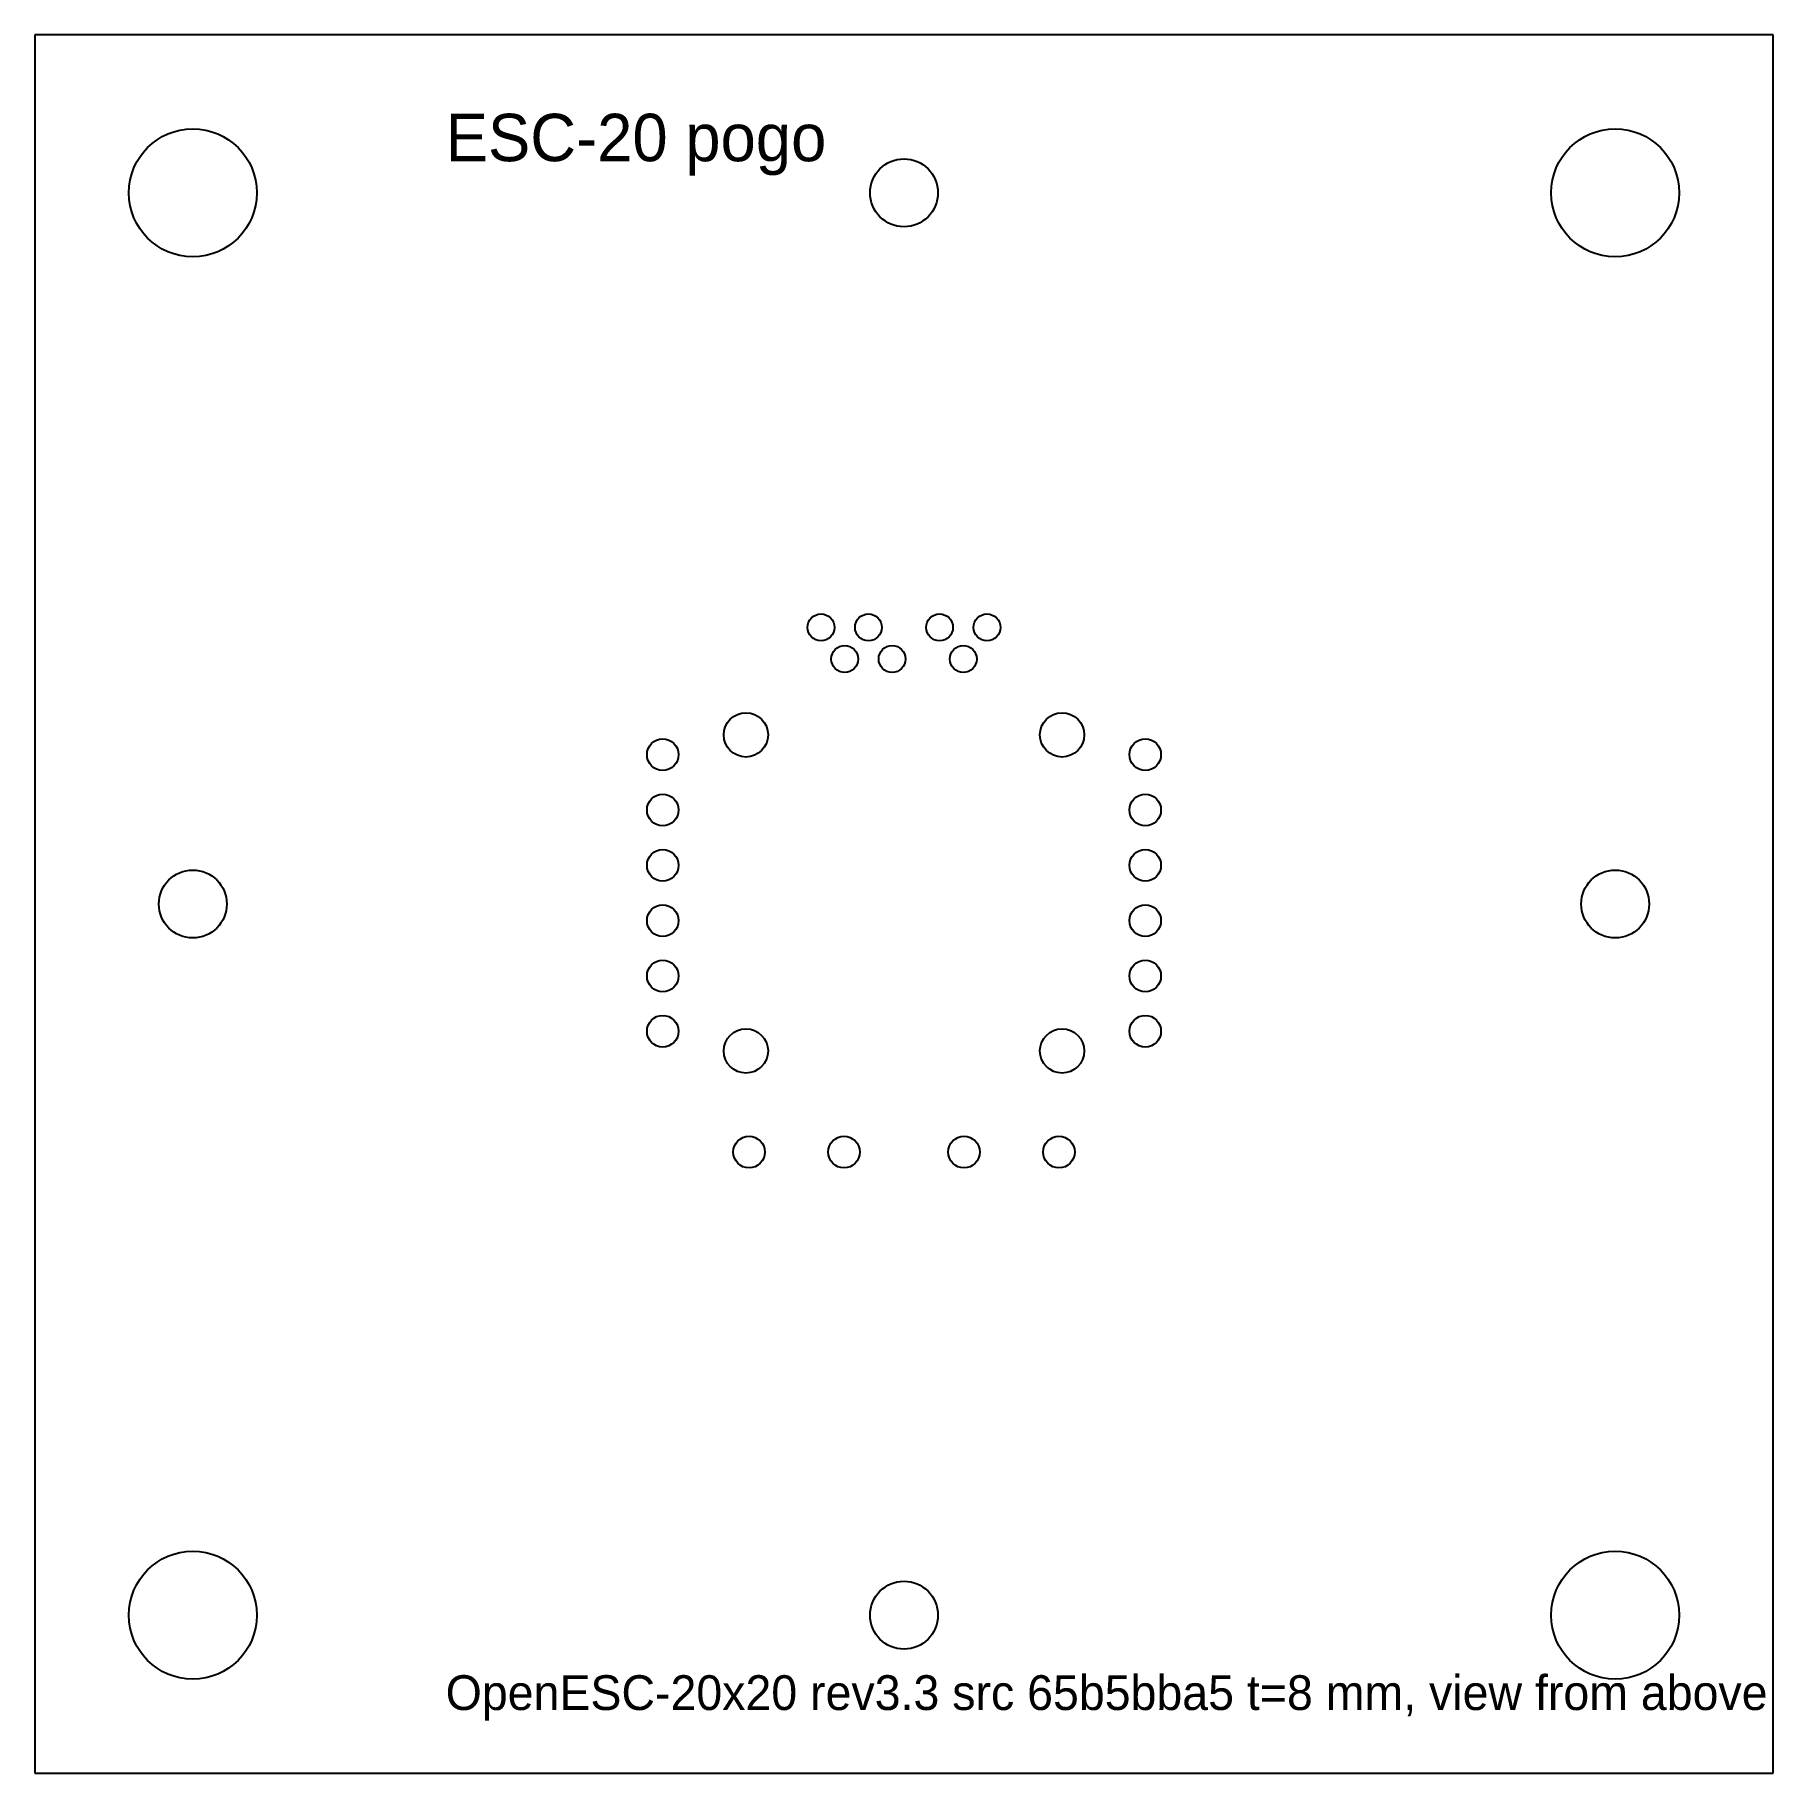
# Model space of a CAD drawing. Header units: millimetres. Extents: x -55 to 55, y -55 to 55.
import ezdxf

# ---------------------------------------------------------------- set-up
doc = ezdxf.new("R2010")
doc.units = ezdxf.units.MM

msp = doc.modelspace()

# ---------------------------------------------------------------- linework, layer by layer
at = {"layer": 'CUT'}
for p, q in [((55, 55), (-55, 55)), ((-55, 55), (-55, -55)), ((55, -55), (55, 55)), ((-55, -55), (55, -55))]:
    msp.add_line(p, q, dxfattribs=at)
for centre, radius in [((-45, 45), 4.05), ((45, 45), 4.05), ((0, 45), 2.15), ((-5.25, 17.5), 0.85), ((-2.25, 17.5), 0.85), ((2.25, 17.5), 0.85), ((5.25, 17.5), 0.85), ((-3.75, 15.5), 0.85), ((-0.75, 15.5), 0.85), ((3.75, 15.5), 0.85), ((-10, 10.7), 1.4), ((10, 10.7), 1.4), ((-15.261, 9.45), 1), ((15.261, 9.45), 1), ((-15.261, 5.95), 1), ((15.261, 5.95), 1), ((-15.261, 2.45), 1), ((15.261, 2.45), 1), ((-45, 0), 2.15), ((45, 0), 2.15), ((-15.261, -1.05), 1), ((15.261, -1.05), 1), ((-15.261, -4.55), 1), ((15.261, -4.55), 1), ((-15.261, -8.05), 1), ((15.261, -8.05), 1), ((-10, -9.3), 1.4), ((10, -9.3), 1.4), ((-9.8, -15.7), 1), ((-3.8, -15.7), 1), ((3.8, -15.7), 1), ((9.8, -15.7), 1), ((-45, -45), 4.05), ((45, -45), 4.05), ((0, -45), 2.15)]:
    msp.add_circle(centre, radius, dxfattribs=at)

# ---------------------------------------------------------------- texts
at = {"layer": 'ENGRAVE'}
for s, height, p in [('ESC-20 pogo', 3, (-29, 47)), ('OpenESC-20x20 rev3.3 src 65b5bba5 t=8 mm, view from above', 2.2, (-29, -51))]:
    msp.add_text(s, height=height, dxfattribs=at).set_placement(p)

doc.saveas('drawing.dxf')
